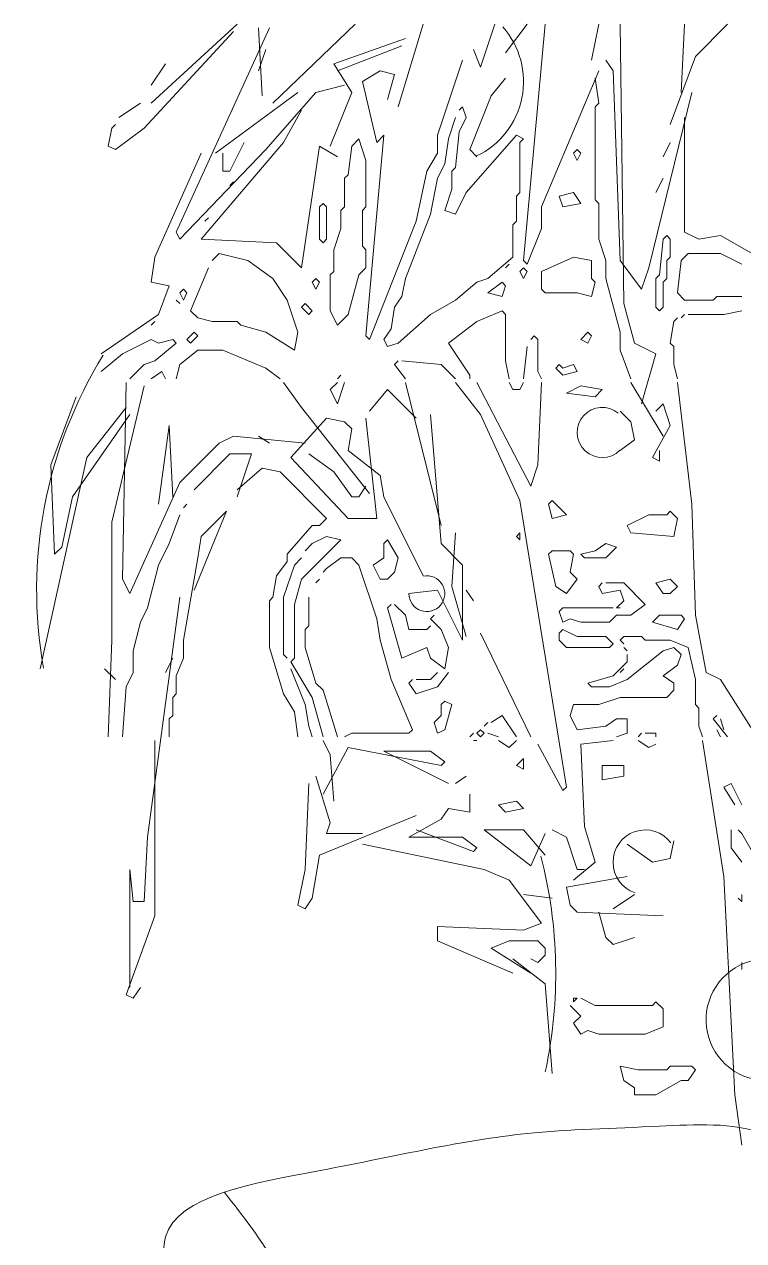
# Model space of a CAD drawing. Header units: metres. Extents: x -2 to 3328848, y -2 to 2725060.
# Drawn here: x 1663893.51 to 1663897.08, y 1363113.64 to 1363119.68 of the extents above; entities that cross this region are included whole.
import ezdxf

# ---------------------------------------------------------------- set-up
doc = ezdxf.new("R2010")
doc.units = ezdxf.units.M
doc.layers.get('0').update_dxf_attribs({"color": 253, "lineweight": 0})
doc.layers.add('8', color=253, linetype='Continuous', lineweight=0)
doc.layers.add('CYAN', color=253, linetype='Continuous', lineweight=0)

# ---------------------------------------------------------------- blocks, each defined once
blk = doc.blocks.new('A$C16C20323')
at = {"layer": '8'}
for p, q in [((4424.11, 1463.88), (4408.34, 1479.65)), ((4429.37, 1479.65), (4431.12, 1446.36)), ((4459.16, 1342.96), (4460.91, 1479.65)), ((4471.43, 1479.65), (4474.93, 1462.13)), ((4497.71, 1479.65), (4508.23, 1363.99)), ((4506.48, 1479.65), (4516.99, 1465.63)), ((4529.26, 1458.62), (4522.25, 1479.65)), ((4557.3, 1479.65), (4569.57, 1439.35)), ((4590.59, 1479.65), (4630.9, 1441.1)), ((4632.65, 1477.9), (4678.22, 1378.01)), ((4637.91, 1477.9), (4636.16, 1444.6)), ((4648.43, 1479.65), (4690.48, 1441.1)), ((4566.06, 1472.64), (4601.11, 1460.38)), ((4693.99, 1428.83), (4650.18, 1476.15)), ((4532.76, 1467.38), (4529.26, 1458.62)), ((4567.81, 1469.14), (4599.36, 1456.87)), ((4634.41, 1467.38), (4637.91, 1456.87)), ((4436.38, 1430.58), (4424.11, 1463.88)), ((4464.42, 1456.87), (4467.92, 1462.13)), ((4538.02, 1462.13), (4550.29, 1425.33)), ((4601.11, 1460.38), (4592.35, 1446.36)), ((4683.47, 1460.38), (4690.48, 1449.86)), ((4460.91, 1363.99), (4464.42, 1456.87)), ((4499.47, 1390.28), (4471.43, 1456.87)), ((4473.18, 1453.37), (4471.43, 1441.1)), ((4524, 1444.6), (4516.99, 1453.37)), ((4578.33, 1456.87), (4571.32, 1455.12)), ((4571.32, 1455.12), (4574.82, 1442.85)), ((4587.09, 1451.61), (4578.33, 1456.87)), ((4580.08, 1421.82), (4587.09, 1451.61)), ((4609.87, 1446.36), (4595.85, 1449.86)), ((4425.86, 1446.36), (4446.89, 1360.49)), ((4471.43, 1441.1), (4473.18, 1439.35)), ((4534.52, 1418.32), (4524, 1444.6)), ((4592.35, 1446.36), (4602.86, 1420.07)), ((4634.41, 1418.32), (4609.87, 1446.36)), ((4618.63, 1446.36), (4658.94, 1416.56)), ((4695.74, 1441.1), (4706.26, 1434.09)), ((4473.18, 1439.35), (4473.18, 1393.78)), ((4538.02, 1439.35), (4536.27, 1434.09)), ((4539.77, 1437.59), (4538.02, 1439.35)), ((4625.64, 1421.82), (4616.88, 1437.59)), ((4429.37, 1434.09), (4429.37, 1378.01)), ((4536.27, 1434.09), (4539.77, 1427.08)), ((4545.03, 1423.57), (4541.53, 1434.09)), ((4708.01, 1418.32), (4693.99, 1428.83)), ((4709.76, 1428.83), (4708.01, 1430.58)), ((4708.01, 1430.58), (4709.76, 1428.83)), ((4709.76, 1428.83), (4711.51, 1420.07)), ((4511.73, 1425.33), (4508.23, 1423.57)), ((4508.23, 1423.57), (4509.98, 1421.82)), ((4536.27, 1397.29), (4511.73, 1425.33)), ((4539.77, 1427.08), (4541.53, 1409.55)), ((4546.78, 1411.31), (4545.03, 1423.57)), ((4550.29, 1425.33), (4550.29, 1416.56)), ((4576.58, 1425.33), (4580.08, 1421.82)), ((4585.34, 1327.19), (4576.58, 1425.33)), ((4585.34, 1413.06), (4588.84, 1423.57)), ((4588.84, 1423.57), (4592.35, 1420.07)), ((4436.38, 1421.82), (4439.88, 1414.81)), ((4480.19, 1416.56), (4481.94, 1418.32)), ((4481.94, 1418.32), (4483.69, 1416.56)), ((4509.98, 1421.82), (4509.98, 1397.29)), ((4531.01, 1414.81), (4534.52, 1418.32)), ((4592.35, 1420.07), (4594.1, 1406.05)), ((4599.36, 1414.81), (4608.12, 1420.07)), ((4608.12, 1420.07), (4616.88, 1360.49)), ((4665.95, 1374.5), (4625.64, 1421.82)), ((4676.47, 1374.5), (4634.41, 1418.32)), ((4651.93, 1407.8), (4644.92, 1421.82)), ((4711.51, 1420.07), (4708.01, 1418.32)), ((4481.94, 1413.06), (4480.19, 1416.56)), ((4483.69, 1416.56), (4481.94, 1413.06)), ((4550.29, 1404.3), (4546.78, 1411.31)), ((4550.29, 1416.56), (4555.55, 1407.8)), ((4585.34, 1390.28), (4585.34, 1413.06)), ((4655.44, 1416.56), (4655.44, 1407.8)), ((4665.95, 1416.56), (4688.73, 1365.74)), ((4541.53, 1409.55), (4543.28, 1407.8)), ((4543.28, 1407.8), (4543.28, 1399.04)), ((4555.55, 1407.8), (4560.8, 1383.27)), ((4594.1, 1406.05), (4595.85, 1404.3)), ((4655.44, 1407.8), (4651.93, 1407.8)), ((4439.88, 1404.3), (4443.39, 1397.29)), ((4543.28, 1399.04), (4546.78, 1388.52)), ((4553.79, 1386.77), (4550.29, 1404.3)), ((4595.85, 1404.3), (4595.85, 1390.28)), ((4651.93, 1400.79), (4650.18, 1402.54)), ((4650.18, 1402.54), (4651.93, 1400.79)), ((4473.18, 1393.78), (4471.43, 1392.03)), ((4480.19, 1392.03), (4483.69, 1397.29)), ((4483.69, 1397.29), (4490.7, 1395.53)), ((4490.7, 1395.53), (4488.95, 1390.28)), ((4509.98, 1397.29), (4511.73, 1395.53)), ((4511.73, 1395.53), (4511.73, 1383.27)), ((4541.53, 1386.77), (4536.27, 1397.29)), ((4471.43, 1392.03), (4471.43, 1374.5)), ((4488.95, 1390.28), (4480.19, 1392.03)), ((4499.47, 1379.76), (4499.47, 1390.28)), ((4546.78, 1388.52), (4541.53, 1386.77)), ((4587.09, 1388.52), (4585.34, 1390.28)), ((4587.09, 1371), (4587.09, 1388.52)), ((4595.85, 1390.28), (4597.6, 1388.52)), ((4597.6, 1388.52), (4597.6, 1379.76)), ((4604.61, 1390.28), (4606.37, 1392.03)), ((4604.61, 1374.5), (4604.61, 1390.28)), ((4606.37, 1392.03), (4608.12, 1390.28)), ((4608.12, 1390.28), (4608.12, 1374.5)), ((4511.73, 1383.27), (4513.49, 1381.51)), ((4513.49, 1381.51), (4513.49, 1365.74)), ((4566.06, 1355.23), (4553.79, 1386.77)), ((4560.8, 1383.27), (4583.58, 1325.44)), ((4664.2, 1383.27), (4662.45, 1385.02)), ((4662.45, 1385.02), (4664.2, 1383.27)), ((4411.84, 1376.26), (4375.04, 1355.23)), ((4422.36, 1374.5), (4411.84, 1376.26)), ((4429.37, 1378.01), (4422.36, 1374.5)), ((4436.38, 1374.5), (4438.13, 1376.26)), ((4438.13, 1376.26), (4439.88, 1374.5)), ((4506.48, 1362.24), (4499.47, 1379.76)), ((4597.6, 1379.76), (4601.11, 1369.25)), ((4678.22, 1378.01), (4676.47, 1374.5)), ((4436.38, 1365.74), (4436.38, 1374.5)), ((4439.88, 1374.5), (4441.64, 1356.98)), ((4471.43, 1374.5), (4467.92, 1363.99)), ((4585.34, 1369.25), (4587.09, 1371)), ((4585.34, 1360.49), (4585.34, 1369.25)), ((4601.11, 1369.25), (4601.11, 1358.73)), ((4606.37, 1372.75), (4604.61, 1374.5)), ((4608.12, 1374.5), (4606.37, 1372.75)), ((4616.88, 1360.49), (4629.15, 1372.75)), ((4629.15, 1372.75), (4665.95, 1374.5)), ((4411.84, 1367.49), (4401.33, 1362.24)), ((4427.62, 1367.49), (4411.84, 1367.49)), ((4431.12, 1363.99), (4427.62, 1367.49)), ((4431.12, 1363.99), (4432.87, 1348.22)), ((4438.13, 1363.99), (4436.38, 1365.74)), ((4438.13, 1355.23), (4438.13, 1363.99)), ((4450.4, 1349.97), (4460.91, 1363.99)), ((4467.92, 1363.99), (4467.92, 1355.23)), ((4474.93, 1363.99), (4483.69, 1365.74)), ((4474.93, 1355.23), (4474.93, 1363.99)), ((4483.69, 1365.74), (4499.47, 1358.73)), ((4508.23, 1363.99), (4506.48, 1362.24)), ((4513.49, 1365.74), (4525.75, 1355.23)), ((4643.17, 1363.99), (4630.9, 1355.23)), ((4657.19, 1367.49), (4643.17, 1363.99)), ((4660.69, 1363.99), (4657.19, 1367.49)), ((4688.73, 1365.74), (4690.48, 1353.48)), ((4446.89, 1360.49), (4450.4, 1349.97)), ((4499.47, 1358.73), (4499.47, 1349.97)), ((4506.48, 1358.73), (4508.23, 1360.49)), ((4508.23, 1355.23), (4506.48, 1358.73)), ((4508.23, 1360.49), (4509.98, 1358.73)), ((4509.98, 1358.73), (4508.23, 1355.23)), ((4516.99, 1360.49), (4515.24, 1362.24)), ((4515.24, 1362.24), (4516.99, 1360.49)), ((4588.84, 1356.98), (4585.34, 1360.49)), ((4601.11, 1358.73), (4602.86, 1356.98)), ((4671.21, 1339.46), (4662.45, 1360.49)), ((4439.88, 1353.48), (4438.13, 1355.23)), ((4439.88, 1341.21), (4439.88, 1353.48)), ((4441.64, 1356.98), (4443.39, 1355.23)), ((4443.39, 1355.23), (4443.39, 1341.21)), ((4467.92, 1355.23), (4460.91, 1328.94)), ((4473.18, 1353.48), (4474.93, 1355.23)), ((4474.93, 1346.47), (4473.18, 1353.48)), ((4516.99, 1351.72), (4518.74, 1353.48)), ((4518.74, 1346.47), (4516.99, 1351.72)), ((4518.74, 1353.48), (4525.75, 1348.22)), ((4525.75, 1355.23), (4531.01, 1353.48)), ((4531.01, 1353.48), (4541.53, 1344.71)), ((4567.81, 1346.47), (4566.06, 1355.23)), ((4594.1, 1337.7), (4588.84, 1356.98)), ((4602.86, 1356.98), (4602.86, 1339.46)), ((4608.12, 1353.48), (4609.87, 1355.23)), ((4609.87, 1349.97), (4608.12, 1353.48)), ((4609.87, 1355.23), (4611.62, 1353.48)), ((4611.62, 1353.48), (4609.87, 1349.97)), ((4630.9, 1355.23), (4623.89, 1344.71)), ((4690.48, 1353.48), (4681.72, 1351.72)), ((4681.72, 1351.72), (4686.98, 1337.7)), ((4413.6, 1346.47), (4401.33, 1346.47)), ((4415.35, 1344.71), (4413.6, 1346.47)), ((4432.87, 1348.22), (4429.37, 1344.71)), ((4481.94, 1348.22), (4474.93, 1346.47)), ((4497.71, 1348.22), (4481.94, 1348.22)), ((4499.47, 1349.97), (4497.71, 1348.22)), ((4525.75, 1348.22), (4518.74, 1346.47)), ((4571.32, 1341.21), (4567.81, 1346.47)), ((4672.96, 1348.22), (4674.71, 1349.97)), ((4674.71, 1344.71), (4672.96, 1348.22)), ((4674.71, 1349.97), (4676.47, 1348.22)), ((4676.47, 1348.22), (4674.71, 1344.71)), ((4410.09, 1337.7), (4401.33, 1339.46)), ((4429.37, 1344.71), (4415.35, 1344.71)), ((4441.64, 1339.46), (4439.88, 1341.21)), ((4443.39, 1341.21), (4441.64, 1339.46)), ((4453.9, 1323.68), (4459.16, 1342.96)), ((4518.74, 1339.46), (4516.99, 1337.7)), ((4531.01, 1334.2), (4518.74, 1339.46)), ((4541.53, 1344.71), (4553.79, 1337.7)), ((4573.07, 1330.69), (4571.32, 1341.21)), ((4602.86, 1339.46), (4599.36, 1332.45)), ((4611.62, 1339.46), (4615.13, 1342.96)), ((4613.38, 1337.7), (4611.62, 1339.46)), ((4616.88, 1341.21), (4613.38, 1337.7)), ((4615.13, 1342.96), (4616.88, 1341.21)), ((4623.89, 1344.71), (4618.63, 1328.94)), ((4667.7, 1335.95), (4671.21, 1339.46)), ((4678.22, 1344.71), (4676.47, 1342.96)), ((4676.47, 1342.96), (4678.22, 1344.71)), ((4427.62, 1337.7), (4410.09, 1337.7)), ((4431.12, 1335.95), (4429.37, 1337.7)), ((4429.37, 1337.7), (4431.12, 1335.95)), ((4434.63, 1334.2), (4432.87, 1335.95)), ((4432.87, 1335.95), (4434.63, 1334.2)), ((4434.63, 1334.2), (4436.38, 1323.68)), ((4516.99, 1337.7), (4516.99, 1314.92)), ((4545.03, 1323.68), (4531.01, 1334.2)), ((4553.79, 1337.7), (4569.57, 1323.68)), ((4599.36, 1332.45), (4594.1, 1337.7)), ((4646.67, 1332.45), (4648.43, 1334.2)), ((4648.43, 1334.2), (4660.69, 1334.2)), ((4660.69, 1334.2), (4667.7, 1335.95)), ((4686.98, 1337.7), (4715.02, 1318.43)), ((4690.48, 1332.45), (4688.73, 1334.2)), ((4688.73, 1334.2), (4690.48, 1332.45)), ((4460.91, 1328.94), (4460.91, 1320.18)), ((4474.93, 1327.19), (4476.69, 1328.94)), ((4476.69, 1328.94), (4480.19, 1325.44)), ((4576.58, 1325.44), (4573.07, 1330.69)), ((4618.63, 1328.94), (4620.39, 1320.18)), ((4620.39, 1320.18), (4634.41, 1328.94)), ((4634.41, 1328.94), (4646.67, 1332.45)), ((4667.7, 1327.19), (4669.46, 1328.94)), ((4669.46, 1328.94), (4672.96, 1325.44)), ((4436.38, 1323.68), (4434.63, 1321.93)), ((4434.63, 1321.93), (4434.63, 1313.17)), ((4443.39, 1318.43), (4453.9, 1323.68)), ((4476.69, 1323.68), (4474.93, 1327.19)), ((4480.19, 1325.44), (4476.69, 1323.68)), ((4502.97, 1327.19), (4501.22, 1325.44)), ((4501.22, 1325.44), (4501.22, 1309.66)), ((4504.72, 1325.44), (4502.97, 1327.19)), ((4506.48, 1321.93), (4508.23, 1306.16)), ((4545.03, 1323.68), (4534.52, 1307.91)), ((4569.57, 1323.68), (4574.82, 1321.93)), ((4574.82, 1321.93), (4576.58, 1325.44)), ((4583.58, 1325.44), (4585.34, 1327.19)), ((4671.21, 1323.68), (4667.7, 1327.19)), ((4672.96, 1325.44), (4671.21, 1323.68)), ((4679.97, 1325.44), (4678.22, 1323.68)), ((4678.22, 1323.68), (4688.73, 1314.92)), ((4686.98, 1323.68), (4679.97, 1325.44)), ((4690.48, 1325.44), (4686.98, 1323.68)), ((4704.5, 1318.43), (4690.48, 1325.44)), ((4450.4, 1293.89), (4443.39, 1318.43)), ((4460.91, 1320.18), (4455.66, 1306.16)), ((4655.44, 1320.18), (4634.41, 1311.42)), ((4667.7, 1320.18), (4655.44, 1320.18)), ((4676.47, 1313.17), (4667.7, 1320.18)), ((4715.02, 1309.66), (4704.5, 1318.43)), ((4434.63, 1313.17), (4432.87, 1306.16)), ((4481.94, 1309.66), (4483.69, 1313.17)), ((4483.69, 1313.17), (4488.95, 1311.42)), ((4488.95, 1311.42), (4490.7, 1313.17)), ((4492.46, 1311.42), (4488.95, 1307.91)), ((4490.7, 1313.17), (4492.46, 1311.42)), ((4516.99, 1314.92), (4515.24, 1306.16)), ((4548.54, 1313.17), (4541.53, 1306.16)), ((4567.81, 1314.92), (4548.54, 1313.17)), ((4571.32, 1313.17), (4566.06, 1306.16)), ((4571.32, 1313.17), (4569.57, 1314.92)), ((4569.57, 1314.92), (4571.32, 1313.17)), ((4634.41, 1311.42), (4627.4, 1306.16)), ((4676.47, 1313.17), (4678.22, 1306.16)), ((4688.73, 1314.92), (4693.99, 1313.17)), ((4693.99, 1313.17), (4701, 1306.16)), ((4432.87, 1304.41), (4425.86, 1244.82)), ((4455.66, 1304.41), (4439.88, 1278.12)), ((4488.95, 1307.91), (4481.94, 1309.66)), ((4501.22, 1309.66), (4499.47, 1306.16)), ((4501.22, 1264.1), (4499.47, 1304.41)), ((4531.01, 1304.41), (4504.72, 1253.59)), ((4509.98, 1300.9), (4508.23, 1304.41)), ((4515.24, 1304.41), (4513.49, 1300.9)), ((4541.53, 1304.41), (4529.26, 1288.63)), ((4534.52, 1307.91), (4534.52, 1306.16)), ((4566.06, 1304.41), (4548.54, 1234.31)), ((4595.85, 1304.41), (4599.36, 1293.89)), ((4599.36, 1306.16), (4597.6, 1307.91)), ((4597.6, 1307.91), (4599.36, 1306.16)), ((4602.86, 1300.9), (4599.36, 1304.41)), ((4616.88, 1292.14), (4625.64, 1304.41)), ((4685.23, 1309.66), (4683.47, 1306.16)), ((4690.48, 1306.16), (4685.23, 1309.66)), ((4704.5, 1208.02), (4702.75, 1304.41)), ((4469.68, 1300.9), (4480.19, 1302.65)), ((4473.18, 1297.4), (4469.68, 1300.9)), ((4487.2, 1299.15), (4473.18, 1297.4)), ((4480.19, 1302.65), (4487.2, 1299.15)), ((4513.49, 1300.9), (4509.98, 1300.9)), ((4560.8, 1286.88), (4574.82, 1300.9)), ((4574.82, 1300.9), (4583.58, 1290.39)), ((4599.36, 1293.89), (4602.86, 1300.9)), ((4709.76, 1236.06), (4693.99, 1302.65)), ((4439.88, 1293.89), (4436.38, 1283.38)), ((4443.39, 1290.39), (4439.88, 1293.89)), ((4583.58, 1250.08), (4616.88, 1292.14)), ((4722.03, 1267.6), (4702.75, 1292.14)), ((4727.29, 1297.4), (4739.55, 1264.1)), ((4460.91, 1290.39), (4455.66, 1285.13)), ((4529.26, 1288.63), (4509.98, 1246.58)), ((4553.79, 1288.63), (4548.54, 1225.55)), ((4580.08, 1237.81), (4585.34, 1286.88)), ((4595.85, 1285.13), (4604.61, 1286.88)), ((4604.61, 1286.88), (4622.14, 1267.6)), ((4729.04, 1248.33), (4701, 1288.63)), ((4436.38, 1283.38), (4445.14, 1267.6)), ((4455.66, 1285.13), (4453.9, 1276.37)), ((4592.35, 1281.62), (4595.85, 1285.13)), ((4594.1, 1271.11), (4592.35, 1281.62)), ((4681.72, 1283.38), (4679.97, 1248.33)), ((4686.98, 1244.82), (4681.72, 1283.38)), ((4453.9, 1276.37), (4460.91, 1271.11)), ((4615.13, 1274.61), (4650.18, 1278.12)), ((4637.91, 1278.12), (4632.65, 1274.61)), ((4650.18, 1278.12), (4657.19, 1274.61)), ((4657.19, 1274.61), (4676.47, 1255.34)), ((4441.64, 1265.85), (4441.64, 1271.11)), ((4578.33, 1258.84), (4594.1, 1271.11)), ((4613.38, 1269.36), (4601.11, 1260.6)), ((4648.43, 1248.33), (4641.42, 1269.36)), ((4641.42, 1269.36), (4651.93, 1269.36)), ((4651.93, 1269.36), (4669.46, 1251.83)), ((4445.14, 1267.6), (4441.64, 1265.85)), ((4504.72, 1253.59), (4501.22, 1264.1)), ((4622.14, 1267.6), (4594.1, 1237.81)), ((4636.16, 1262.35), (4627.4, 1260.6)), ((4648.43, 1251.83), (4636.16, 1262.35)), ((4744.81, 1164.21), (4722.03, 1267.6)), ((4739.55, 1264.1), (4737.8, 1220.29)), ((4576.58, 1248.33), (4578.33, 1258.84)), ((4601.11, 1260.6), (4592.35, 1248.33)), ((4627.4, 1260.6), (4604.61, 1237.81)), ((4588.84, 1248.33), (4585.34, 1253.59)), ((4676.47, 1255.34), (4701, 1201.01)), ((4425.86, 1244.82), (4424.11, 1190.5)), ((4487.2, 1239.57), (4494.21, 1246.58)), ((4509.98, 1246.58), (4487.2, 1106.38)), ((4494.21, 1246.58), (4495.96, 1244.82)), ((4495.96, 1244.82), (4494.21, 1237.81)), ((4557.3, 1209.77), (4576.58, 1248.33)), ((4592.35, 1248.33), (4588.84, 1248.33)), ((4671.21, 1248.33), (4671.21, 1248.33)), ((4674.71, 1243.07), (4672.96, 1244.82)), ((4734.3, 1223.79), (4729.04, 1248.33)), ((4432.87, 1237.81), (4436.38, 1241.32)), ((4436.38, 1241.32), (4438.13, 1239.57)), ((4438.13, 1239.57), (4446.89, 1239.57)), ((4446.89, 1239.57), (4457.41, 1234.31)), ((4494.21, 1237.81), (4487.2, 1239.57)), ((4665.95, 1229.05), (4653.68, 1241.32)), ((4653.68, 1241.32), (4669.46, 1202.76)), ((4676.47, 1239.57), (4681.72, 1225.55)), ((4434.63, 1229.05), (4432.87, 1237.81)), ((4457.41, 1234.31), (4455.66, 1230.8)), ((4594.1, 1237.81), (4580.08, 1237.81)), ((4604.61, 1237.81), (4608.12, 1234.31)), ((4608.12, 1234.31), (4611.62, 1234.31)), ((4611.62, 1234.31), (4623.89, 1220.29)), ((4709.76, 1178.23), (4709.76, 1236.06)), ((4455.66, 1230.8), (4434.63, 1229.05)), ((4509.98, 1227.3), (4509.98, 1230.8)), ((4509.98, 1230.8), (4511.73, 1229.05)), ((4511.73, 1229.05), (4509.98, 1227.3)), ((4541.53, 1230.8), (4543.28, 1204.52)), ((4569.57, 1218.54), (4574.82, 1227.3)), ((4574.82, 1227.3), (4576.58, 1225.55)), ((4604.61, 1229.05), (4597.6, 1227.3)), ((4597.6, 1227.3), (4616.88, 1208.02)), ((4611.62, 1225.55), (4604.61, 1229.05)), ((4667.7, 1218.54), (4665.95, 1229.05)), ((4462.67, 1223.79), (4467.92, 1225.55)), ((4467.92, 1218.54), (4462.67, 1223.79)), ((4467.92, 1225.55), (4473.18, 1222.04)), ((4473.18, 1222.04), (4480.19, 1220.29)), ((4483.69, 1220.29), (4485.45, 1222.04)), ((4485.45, 1222.04), (4494.21, 1222.04)), ((4494.21, 1222.04), (4495.96, 1220.29)), ((4548.54, 1225.55), (4538.02, 1215.03)), ((4576.58, 1225.55), (4576.58, 1218.54)), ((4615.13, 1222.04), (4611.62, 1225.55)), ((4681.72, 1225.55), (4686.98, 1215.03)), ((4737.8, 1220.29), (4734.3, 1223.79)), ((4478.44, 1218.54), (4467.92, 1218.54)), ((4480.19, 1220.29), (4478.44, 1218.54)), ((4485.45, 1211.53), (4483.69, 1220.29)), ((4495.96, 1220.29), (4492.46, 1204.52)), ((4538.02, 1215.03), (4538.02, 1178.23)), ((4571.32, 1211.53), (4569.57, 1218.54)), ((4576.58, 1218.54), (4581.83, 1215.03)), ((4581.83, 1215.03), (4578.33, 1208.02)), ((4588.84, 1215.03), (4580.08, 1188.74)), ((4592.35, 1218.54), (4588.84, 1215.03)), ((4597.6, 1218.54), (4592.35, 1218.54)), ((4604.61, 1213.28), (4597.6, 1218.54)), ((4620.39, 1215.03), (4616.88, 1218.54)), ((4620.39, 1215.03), (4625.64, 1199.26)), ((4623.89, 1220.29), (4623.89, 1216.78)), ((4623.89, 1216.78), (4629.15, 1209.77)), ((4674.71, 1178.23), (4667.7, 1218.54)), ((4686.98, 1215.03), (4692.24, 1194)), ((4481.94, 1208.02), (4485.45, 1211.53)), ((4574.82, 1208.02), (4571.32, 1211.53)), ((4606.37, 1211.53), (4604.61, 1213.28)), ((4629.15, 1209.77), (4630.9, 1199.26)), ((4432.87, 1204.52), (4436.38, 1208.02)), ((4436.38, 1201.01), (4432.87, 1204.52)), ((4436.38, 1208.02), (4443.39, 1206.27)), ((4443.39, 1206.27), (4439.88, 1201.01)), ((4459.16, 1206.27), (4448.65, 1195.75)), ((4467.92, 1206.27), (4459.16, 1206.27)), ((4460.91, 1202.76), (4459.16, 1197.51)), ((4469.68, 1201.01), (4460.91, 1202.76)), ((4471.43, 1204.52), (4469.68, 1206.27)), ((4469.68, 1206.27), (4471.43, 1204.52)), ((4471.43, 1204.52), (4469.68, 1201.01)), ((4487.2, 1201.01), (4481.94, 1208.02)), ((4492.46, 1204.52), (4487.2, 1201.01)), ((4536.27, 1202.76), (4532.76, 1197.51)), ((4543.28, 1204.52), (4536.27, 1179.98)), ((4538.02, 1178.23), (4550.29, 1202.76)), ((4550.29, 1202.76), (4564.31, 1201.01)), ((4578.33, 1208.02), (4574.82, 1208.02)), ((4609.87, 1206.27), (4608.12, 1208.02)), ((4611.62, 1202.76), (4611.62, 1202.76)), ((4616.88, 1208.02), (4620.39, 1195.75)), ((4701, 1201.01), (4704.5, 1208.02)), ((4439.88, 1201.01), (4436.38, 1201.01)), ((4459.16, 1197.51), (4462.67, 1194)), ((4613.38, 1199.26), (4613.38, 1185.24)), ((4625.64, 1199.26), (4625.64, 1171.22)), ((4630.9, 1199.26), (4632.65, 1197.51)), ((4632.65, 1197.51), (4632.65, 1174.72)), ((4676.47, 1199.26), (4692.24, 1081.84)), ((4448.65, 1195.75), (4455.66, 1190.5)), ((4462.67, 1194), (4460.91, 1194)), ((4488.95, 1194), (4464.42, 1194)), ((4490.7, 1192.25), (4488.95, 1194)), ((4488.95, 1186.99), (4490.7, 1192.25)), ((4571.32, 1195.75), (4566.06, 1190.5)), ((4574.82, 1194), (4567.81, 1169.47)), ((4574.82, 1194), (4573.07, 1195.75)), ((4573.07, 1195.75), (4574.82, 1194)), ((4620.39, 1195.75), (4620.39, 1169.47)), ((4692.24, 1194), (4695.74, 1186.99)), ((4424.11, 1190.5), (4418.85, 1162.46)), ((4429.37, 1188.74), (4431.12, 1190.5)), ((4432.87, 1183.49), (4429.37, 1188.74)), ((4431.12, 1190.5), (4441.64, 1190.5)), ((4445.14, 1186.99), (4432.87, 1183.49)), ((4441.64, 1190.5), (4445.14, 1186.99)), ((4455.66, 1190.5), (4462.67, 1190.5)), ((4462.67, 1190.5), (4466.17, 1186.99)), ((4466.17, 1186.99), (4480.19, 1186.99)), ((4480.19, 1186.99), (4485.45, 1188.74)), ((4485.45, 1188.74), (4488.95, 1186.99)), ((4548.54, 1183.49), (4553.79, 1188.74)), ((4553.79, 1188.74), (4552.04, 1190.5)), ((4555.55, 1183.49), (4553.79, 1185.24)), ((4566.06, 1190.5), (4564.31, 1183.49)), ((4580.08, 1188.74), (4578.33, 1178.23)), ((4613.38, 1185.24), (4615.13, 1183.49)), ((4695.74, 1186.99), (4699.25, 1172.97)), ((4450.4, 1179.98), (4448.65, 1178.23)), ((4459.16, 1179.98), (4450.4, 1179.98)), ((4460.91, 1178.23), (4459.16, 1179.98)), ((4464.42, 1176.48), (4467.92, 1179.98)), ((4467.92, 1179.98), (4481.94, 1179.98)), ((4481.94, 1179.98), (4488.95, 1183.49)), ((4488.95, 1183.49), (4490.7, 1181.73)), ((4490.7, 1181.73), (4490.7, 1178.23)), ((4529.26, 1181.73), (4504.72, 1130.91)), ((4545.03, 1174.72), (4548.54, 1183.49)), ((4564.31, 1183.49), (4555.55, 1183.49)), ((4615.13, 1183.49), (4615.13, 1174.72)), ((4427.62, 1174.72), (4424.11, 1158.95)), ((4436.38, 1178.23), (4427.62, 1174.72)), ((4434.63, 1174.72), (4431.12, 1171.22)), ((4439.88, 1172.97), (4434.63, 1174.72)), ((4448.65, 1178.23), (4436.38, 1178.23)), ((4457.41, 1158.95), (4439.88, 1172.97)), ((4459.16, 1174.72), (4457.41, 1172.97)), ((4457.41, 1172.97), (4459.16, 1174.72)), ((4460.91, 1178.23), (4459.16, 1176.48)), ((4459.16, 1176.48), (4460.91, 1178.23)), ((4466.17, 1174.72), (4464.42, 1176.48)), ((4487.2, 1174.72), (4466.17, 1174.72)), ((4490.7, 1178.23), (4487.2, 1174.72)), ((4546.78, 1164.21), (4545.03, 1174.72)), ((4555.55, 1174.72), (4553.79, 1169.47)), ((4567.81, 1169.47), (4555.55, 1174.72)), ((4578.33, 1178.23), (4573.07, 1158.95)), ((4615.13, 1174.72), (4609.87, 1157.2)), ((4632.65, 1174.72), (4625.64, 1151.94)), ((4674.71, 1178.23), (4674.71, 1169.47)), ((4699.25, 1172.97), (4699.25, 1162.46)), ((4711.51, 1130.91), (4709.76, 1178.23)), ((4431.12, 1171.22), (4432.87, 1165.96)), ((4457.41, 1171.22), (4457.41, 1167.71)), ((4457.41, 1167.71), (4464.42, 1160.71)), ((4553.79, 1169.47), (4546.78, 1164.21)), ((4622.14, 1167.71), (4611.62, 1150.19)), ((4620.39, 1169.47), (4622.14, 1167.71)), ((4625.64, 1171.22), (4623.89, 1169.47)), ((4674.71, 1169.47), (4678.22, 1160.71)), ((4679.97, 1169.47), (4683.47, 1162.46)), ((4418.85, 1162.46), (4411.84, 1158.95)), ((4432.87, 1165.96), (4439.88, 1160.71)), ((4460.91, 1162.46), (4459.16, 1164.21)), ((4459.16, 1164.21), (4460.91, 1162.46)), ((4550.29, 1155.45), (4545.03, 1162.46)), ((4553.79, 1158.95), (4550.29, 1162.46)), ((4622.14, 1164.21), (4615.13, 1146.69)), ((4699.25, 1162.46), (4702.75, 1155.45)), ((4713.27, 1164.21), (4708.01, 1158.95)), ((4411.84, 1158.95), (4378.55, 1106.38)), ((4424.11, 1158.95), (4424.11, 1146.69)), ((4439.88, 1160.71), (4434.63, 1157.2)), ((4434.63, 1157.2), (4434.63, 1153.7)), ((4466.17, 1155.45), (4457.41, 1158.95)), ((4464.42, 1160.71), (4476.69, 1157.2)), ((4474.93, 1155.45), (4466.17, 1155.45)), ((4476.69, 1157.2), (4474.93, 1155.45)), ((4560.8, 1151.94), (4550.29, 1155.45)), ((4560.8, 1158.95), (4553.79, 1158.95)), ((4564.31, 1157.2), (4560.8, 1151.94)), ((4573.07, 1158.95), (4562.56, 1134.42)), ((4564.31, 1157.2), (4562.56, 1158.95)), ((4562.56, 1158.95), (4564.31, 1157.2)), ((4609.87, 1157.2), (4606.37, 1153.7)), ((4678.22, 1160.71), (4678.22, 1151.94)), ((4702.75, 1155.45), (4704.5, 1130.91)), ((4434.63, 1153.7), (4438.13, 1150.19)), ((4438.13, 1150.19), (4460.91, 1150.19)), ((4460.91, 1150.19), (4471.43, 1146.69)), ((4606.37, 1153.7), (4599.36, 1130.91)), ((4611.62, 1150.19), (4606.37, 1130.91)), ((4625.64, 1151.94), (4620.39, 1143.18)), ((4678.22, 1151.94), (4679.97, 1150.19)), ((4679.97, 1150.19), (4679.97, 1141.43)), ((4424.11, 1146.69), (4422.36, 1144.93)), ((4422.36, 1144.93), (4422.36, 1136.17)), ((4471.43, 1146.69), (4483.69, 1146.69)), ((4483.69, 1146.69), (4485.45, 1141.43)), ((4543.28, 1146.69), (4546.78, 1148.44)), ((4546.78, 1134.42), (4543.28, 1146.69)), ((4546.78, 1148.44), (4548.54, 1146.69)), ((4548.54, 1146.69), (4548.54, 1141.43)), ((4615.13, 1146.69), (4613.38, 1136.17)), ((4620.39, 1143.18), (4618.63, 1130.91)), ((4415.35, 1139.68), (4408.34, 1130.91)), ((4411.84, 1139.68), (4410.09, 1134.42)), ((4415.35, 1139.68), (4413.6, 1141.43)), ((4413.6, 1141.43), (4415.35, 1139.68)), ((4462.67, 1139.68), (4457.41, 1139.68)), ((4457.41, 1139.68), (4457.41, 1132.67)), ((4467.92, 1136.17), (4462.67, 1139.68)), ((4485.45, 1141.43), (4481.94, 1134.42)), ((4518.74, 1141.43), (4511.73, 1130.91)), ((4524, 1137.92), (4518.74, 1141.43)), ((4527.51, 1136.17), (4525.75, 1137.92)), ((4525.75, 1137.92), (4527.51, 1136.17)), ((4548.54, 1141.43), (4552.04, 1137.92)), ((4552.04, 1137.92), (4550.29, 1132.67)), ((4679.97, 1141.43), (4681.72, 1139.68)), ((4681.72, 1139.68), (4681.72, 1130.91)), ((4413.6, 1134.42), (4411.84, 1130.91)), ((4422.36, 1136.17), (4420.61, 1130.91)), ((4443.39, 1132.67), (4443.39, 1130.91)), ((4448.65, 1132.67), (4443.39, 1132.67)), ((4452.15, 1130.91), (4450.4, 1132.67)), ((4450.4, 1132.67), (4452.15, 1130.91)), ((4457.41, 1132.67), (4462.67, 1130.91)), ((4481.94, 1134.42), (4467.92, 1136.17)), ((4525.75, 1132.67), (4520.5, 1130.91)), ((4527.51, 1132.67), (4529.26, 1134.42)), ((4529.26, 1130.91), (4527.51, 1132.67)), ((4529.26, 1134.42), (4531.01, 1132.67)), ((4531.01, 1132.67), (4529.26, 1130.91)), ((4534.52, 1130.91), (4532.76, 1132.67)), ((4532.76, 1132.67), (4534.52, 1130.91)), ((4550.29, 1132.67), (4546.78, 1134.42)), ((4562.56, 1134.42), (4564.31, 1132.67)), ((4564.31, 1132.67), (4592.35, 1132.67)), ((4592.35, 1132.67), (4595.85, 1130.91)), ((4613.38, 1136.17), (4611.62, 1130.91)), ((4420.61, 1129.16), (4410.09, 1062.57)), ((4446.89, 1125.66), (4443.39, 1127.41)), ((4452.15, 1129.16), (4446.89, 1125.66)), ((4464.42, 1129.16), (4480.19, 1127.41)), ((4480.19, 1127.41), (4478.44, 1087.1)), ((4488.95, 1104.63), (4501.22, 1127.41)), ((4515.24, 1125.66), (4511.73, 1129.16)), ((4520.5, 1129.16), (4515.24, 1125.66)), ((4532.76, 1129.16), (4531.01, 1129.16)), ((4531.01, 1129.16), (4531.01, 1129.16)), ((4594.1, 1125.66), (4548.54, 1116.89)), ((4606.37, 1102.87), (4594.1, 1125.66)), ((4606.37, 1129.16), (4602.86, 1122.15)), ((4688.73, 1043.29), (4688.73, 1129.16)), ((4508.23, 1115.14), (4508.23, 1120.4)), ((4508.23, 1120.4), (4511.73, 1116.89)), ((4576.58, 1123.9), (4545.03, 1108.13)), ((4546.78, 1118.65), (4553.79, 1123.9)), ((4553.79, 1123.9), (4576.58, 1123.9)), ((4602.86, 1122.15), (4601.11, 1099.37)), ((4459.16, 1111.64), (4459.16, 1116.89)), ((4459.16, 1116.89), (4469.68, 1116.89)), ((4469.68, 1116.89), (4469.68, 1109.88)), ((4511.73, 1116.89), (4508.23, 1115.14)), ((4548.54, 1116.89), (4546.78, 1118.65)), ((4401.33, 1097.62), (4406.59, 1108.13)), ((4406.59, 1108.13), (4410.09, 1106.38)), ((4469.68, 1109.88), (4459.16, 1111.64)), ((4536.27, 1111.64), (4541.53, 1108.13)), ((4609.87, 1111.64), (4602.86, 1088.85)), ((4613.38, 1108.13), (4615.13, 1066.07)), ((4410.09, 1106.38), (4404.83, 1097.62)), ((4487.2, 1106.38), (4488.95, 1104.63)), ((4534.52, 1102.87), (4534.52, 1094.11)), ((4508.23, 1095.86), (4511.73, 1099.37)), ((4516.99, 1094.11), (4508.23, 1095.86)), ((4511.73, 1099.37), (4520.5, 1097.62)), ((4520.5, 1097.62), (4516.99, 1094.11)), ((4534.52, 1094.11), (4545.03, 1095.86)), ((4545.03, 1095.86), (4548.54, 1090.61)), ((4548.54, 1090.61), (4564.31, 1081.84)), ((4608.12, 1073.08), (4560.8, 1092.36)), ((4401.33, 1083.6), (4378.55, 1043.29)), ((4403.08, 1085.35), (4401.33, 1083.6)), ((4406.59, 1076.59), (4406.59, 1085.35)), ((4478.44, 1087.1), (4473.18, 1069.58)), ((4494.21, 1085.35), (4487.2, 1081.84)), ((4508.23, 1085.35), (4497.71, 1073.08)), ((4497.71, 1083.6), (4504.72, 1067.82)), ((4504.72, 1067.82), (4527.51, 1085.35)), ((4527.51, 1085.35), (4508.23, 1085.35)), ((4532.76, 1074.83), (4560.8, 1085.35)), ((4604.61, 1083.6), (4587.09, 1083.6)), ((4602.86, 1088.85), (4604.61, 1083.6)), ((4436.38, 1071.33), (4434.63, 1080.09)), ((4457.41, 1078.34), (4445.14, 1069.58)), ((4487.2, 1081.84), (4481.94, 1066.07)), ((4587.09, 1078.34), (4527.51, 1066.07)), ((4538.02, 1081.84), (4531.01, 1076.59)), ((4564.31, 1081.84), (4538.02, 1081.84)), ((4692.24, 1081.84), (4693.99, 1050.3)), ((4401.33, 1069.58), (4406.59, 1076.59)), ((4531.01, 1076.59), (4532.76, 1074.83)), ((4611.62, 1052.05), (4608.12, 1073.08)), ((4445.14, 1069.58), (4436.38, 1071.33)), ((4473.18, 1069.58), (4483.69, 1060.82)), ((4481.94, 1066.07), (4478.44, 1066.07)), ((4527.51, 1066.07), (4515.24, 1060.82)), ((4615.13, 1066.07), (4618.63, 1048.55)), ((4699.25, 1050.3), (4701, 1066.07)), ((4701, 1066.07), (4701, 1008.24)), ((4410.09, 1062.57), (4404.83, 955.67)), ((4487.2, 1057.31), (4457.41, 1062.57)), ((4515.24, 1060.82), (4499.47, 1039.79)), ((4401.33, 1053.81), (4401.33, 1050.3)), ((4453.9, 1053.81), (4464.42, 1046.8)), ((4485.45, 1048.55), (4487.2, 1057.31)), ((4508.23, 1053.81), (4494.21, 1052.05)), ((4401.33, 1050.3), (4403.08, 1052.05)), ((4481.94, 1045.04), (4485.45, 1048.55)), ((4615.13, 1046.8), (4611.62, 1052.05)), ((4618.63, 1048.55), (4615.13, 1046.8)), ((4693.99, 1050.3), (4699.25, 1050.3)), ((4439.88, 1043.29), (4481.94, 1045.04)), ((4471.43, 1045.04), (4467.92, 1032.78)), ((4702.75, 1004.74), (4688.73, 1043.29)), ((4499.47, 1039.79), (4508.23, 1036.28)), ((4508.23, 1036.28), (4550.29, 1038.03)), ((4550.29, 1038.03), (4550.29, 1031.02)), ((4464.42, 1029.27), (4453.9, 1032.78)), ((4467.92, 1032.78), (4464.42, 1029.27)), ((4497.71, 1027.52), (4501.22, 1031.02)), ((4501.22, 1031.02), (4515.24, 1031.02)), ((4550.29, 1031.02), (4513.49, 1015.25)), ((4515.24, 1031.02), (4524, 1027.52)), ((4497.71, 1024.01), (4497.71, 1027.52)), ((4501.22, 1020.51), (4497.71, 1024.01)), ((4524, 1027.52), (4504.72, 1015.25)), ((4401.33, 1020.51), (4401.33, 1017)), ((4497.71, 1009.99), (4513.49, 1022.26)), ((4504.72, 1022.26), (4501.22, 1020.51)), ((4494.21, 966.18), (4497.71, 1009.99)), ((4695.74, 1008.24), (4699.25, 1002.98)), ((4443.39, 1001.23), (4439.88, 997.73)), ((4445.14, 999.48), (4443.39, 1001.23)), ((4480.19, 1002.98), (4473.18, 999.48)), ((4483.69, 1001.23), (4481.94, 1002.98)), ((4481.94, 1002.98), (4483.69, 1002.98)), ((4483.69, 1002.98), (4483.69, 1001.23)), ((4699.25, 1002.98), (4702.75, 1004.74)), ((4439.88, 997.73), (4439.88, 988.96)), ((4473.18, 999.48), (4445.14, 999.48)), ((4480.19, 994.22), (4485.45, 999.48)), ((4483.69, 990.72), (4480.19, 994.22)), ((4439.88, 988.96), (4448.65, 985.46)), ((4480.19, 985.46), (4483.69, 990.72)), ((4448.65, 985.46), (4471.43, 985.46)), ((4471.43, 985.46), (4476.69, 987.21)), ((4476.69, 987.21), (4480.19, 985.46)), ((4424.11, 967.93), (4425.86, 969.69)), ((4427.62, 962.68), (4424.11, 967.93)), ((4425.86, 969.69), (4436.38, 969.69)), ((4436.38, 969.69), (4438.13, 967.93)), ((4438.13, 967.93), (4452.15, 967.93)), ((4452.15, 967.93), (4460.91, 969.69)), ((4460.91, 969.69), (4459.16, 962.68)), ((4431.12, 962.68), (4427.62, 962.68)), ((4443.39, 955.67), (4431.12, 962.68)), ((4459.16, 962.68), (4453.9, 959.17)), ((4453.9, 959.17), (4453.9, 955.67)), ((4404.83, 955.67), (4401.33, 931.13)), ((4453.9, 955.67), (4443.39, 955.67))]:
    blk.add_line(p, q, dxfattribs=at)
for centre, radius, start, end in [((4548.54, 1451.61), 40.31, 138.36646, 244.53665), ((4527.51, 1202.76), 219.06, 349.93931, 31.66722), ((4469.68, 1279.87), 12.27, 225, 129.80557), ((4555.55, 1201.01), 8.76, 78.69007, 0), ((4448.65, 1069.58), 15.77, 288.43495, 143.1301), ((4723.78, 1015.25), 231.32, 165.65067, 192.06488), ((4389.06, 992.47), 29.79, 151.92751, 113.62938)]:
    blk.add_arc(centre, radius, start, end, dxfattribs=at)
blk.add_spline([(4654.61, 907.87), (4629.35, 871.78), (4607.7, 796), (4589.66, 680.52), (4586.05, 435.13)], degree=3, dxfattribs=at)
at = {"layer": 'CYAN'}
blk.add_spline([(4701.53, 5.7), (4596.87, 366.56), (4669.05, 835.7), (4683.48, 886.22), (4607.7, 918.7), (4506.66, 936.74), (4441.7, 940.35), (4391.18, 936.74), (4337.05, 846.52), (4290.13, 640.83), (4279.31, 601.13)], degree=3, dxfattribs=at)

msp = doc.modelspace()

# ---------------------------------------------------------------- block references
at = {"xscale": -0.010140944072121, "yscale": 0.010140944072121, "zscale": 0.010140944072121}
msp.add_blockref('A$C16C20323', (1663941.7087, 1363104.6729), dxfattribs=at)
msp.add_blockref('A$C16C20323', (1663941.7087, 1363104.6729), dxfattribs=at)

doc.saveas('drawing.dxf')
